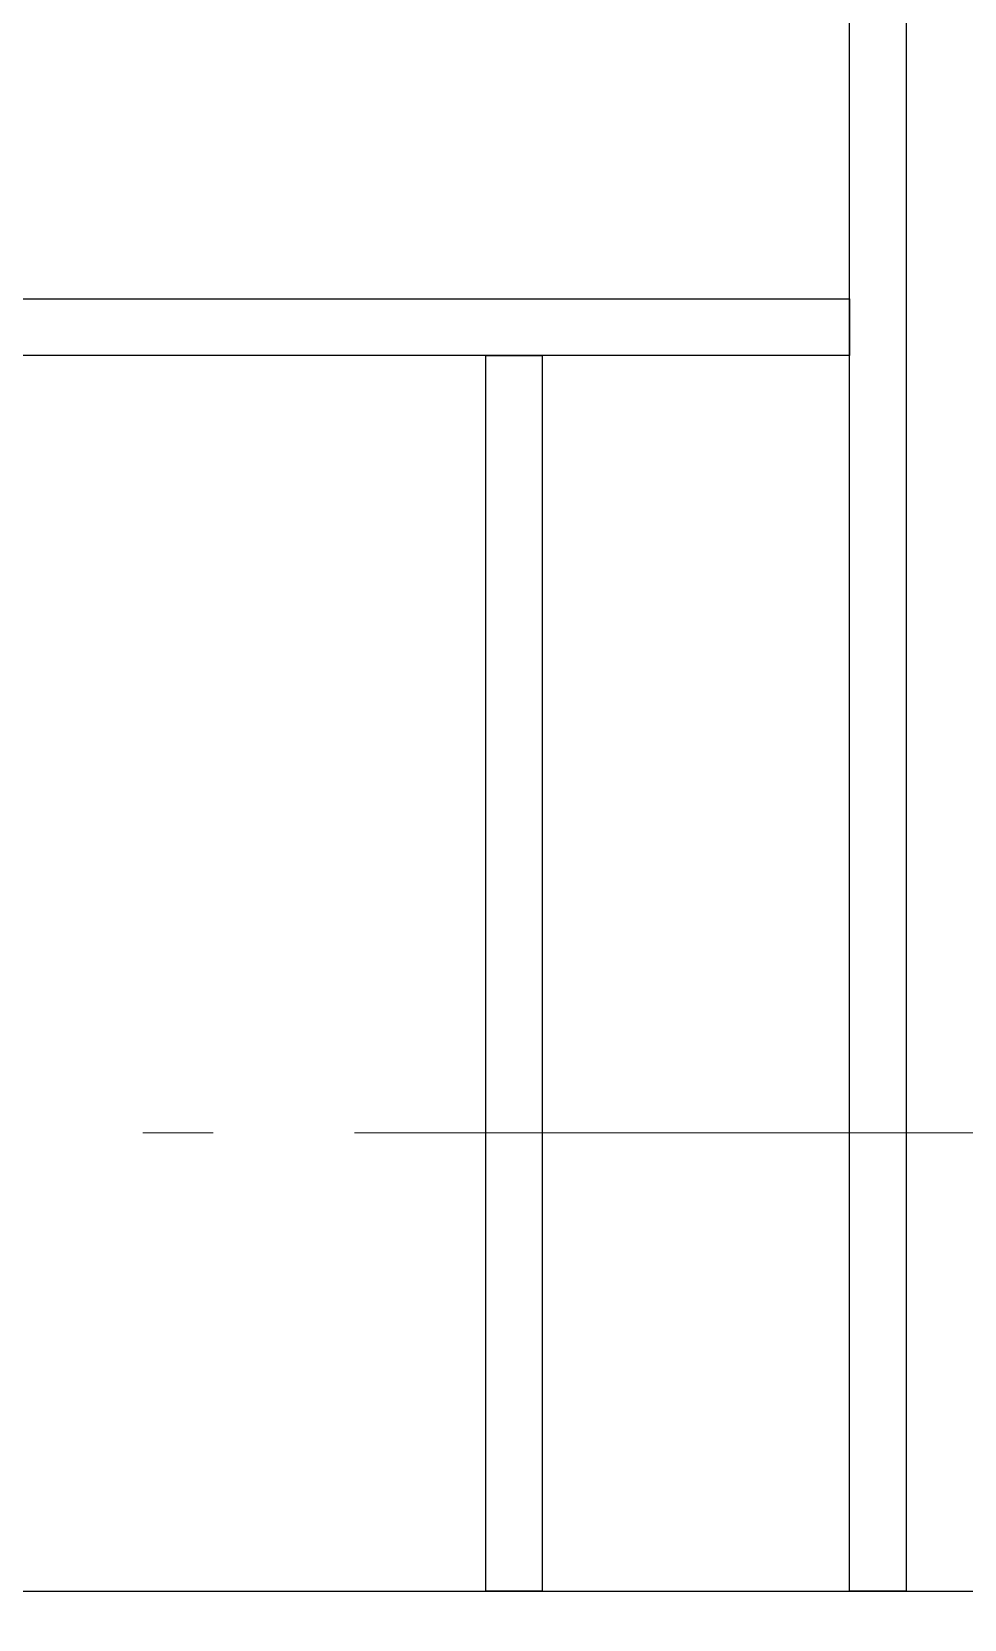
# Model space of a CAD drawing. Header units: millimetres. Extents: x -187347 to 135007, y -6415 to 292048.
# Drawn here: x -44249 to -42927, y 85366 to 87616 of the extents above; entities that cross this region are included whole.
import ezdxf

# ---------------------------------------------------------------- set-up
doc = ezdxf.new("R2010")
doc.units = ezdxf.units.MM
doc.header["$LTSCALE"] = 100
doc.linetypes.add('Z_LINE-CNTR', pattern=[17, 12, -2, 1, -2])
doc.layers.add('S-GRID', color=7, linetype='Continuous', lineweight=5)
doc.layers.add('STEEL', color=5, linetype='Continuous')

# ---------------------------------------------------------------- blocks, each defined once
blk = doc.blocks.new('steel weighing')
at = {"layer": 'STEEL', "color": 7, "linetype": 'ByBlock', "ltscale": 20}
for points, elevation in [([(874619.5, 776271.5), (874699.5, 776271.5), (874699.5, 771851.5), (874619.5, 771851.5)], 3.4), ([(870381.8, 773682.8), (874619.5, 773682.8), (874619.5, 773602.8), (870381.8, 773602.8)], 1.7), ([(848791.8, 771851.5), (876631.8, 771851.5), (876631.8, 771771.5), (848791.8, 771771.5)], 1.7)]:
    blk.add_lwpolyline(points, close=True, dxfattribs=dict(at, elevation=elevation))
at = {"layer": 'STEEL', "color": 1, "linetype": 'ByBlock', "ltscale": 20, "elevation": 1.7}
blk.add_lwpolyline([(874103.7, 773602.8), (874183.7, 773602.8), (874183.7, 771851.5), (874103.7, 771851.5)], close=True, dxfattribs=at)

msp = doc.modelspace()

# ---------------------------------------------------------------- linework, layer by layer
at = {"layer": 'S-GRID', "color": 152, "linetype": 'Z_LINE-CNTR'}
msp.add_line((-89691.4, 86055), (-18064, 86055), dxfattribs=at)

# ---------------------------------------------------------------- block references
at = {"layer": 'STEEL', "color": 6, "linetype": 'ByBlock'}
msp.add_blockref('steel weighing', (-917708.7, -686445.9, -1.7), dxfattribs=at)

doc.saveas('drawing.dxf')
